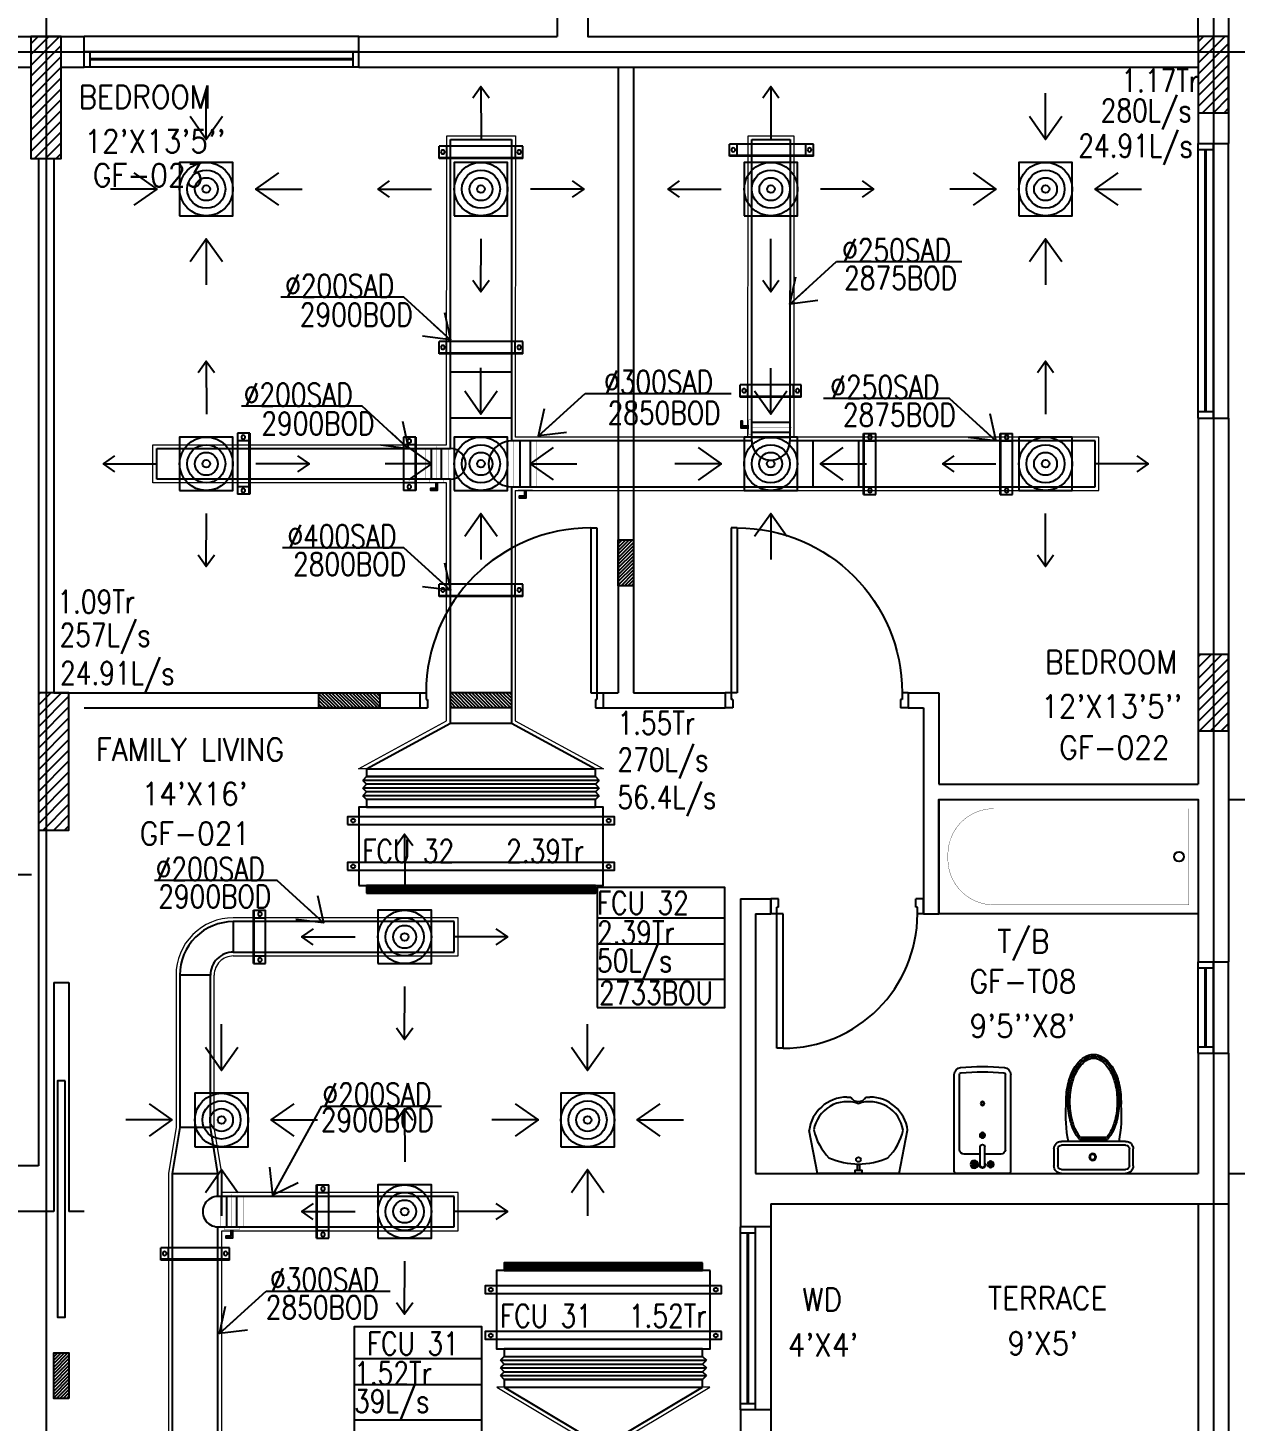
# Model space of a CAD drawing. Header units: millimetres. Extents: x 0 to 91840, y -5689 to 55688.
# Drawn here: x 43353 to 51264, y 36552 to 45682 of the extents above; entities that cross this region are included whole.
import ezdxf

# ---------------------------------------------------------------- set-up
doc = ezdxf.new("R2010")
doc.units = ezdxf.units.MM
doc.linetypes.add('CENTER', pattern=[50.8, 31.75, -6.35, 6.35, -6.35])
for name, color, linetype in [('A-ANNO-TEXT', 8, 'Continuous'), ('A-DOOR', 4, 'Continuous'), ('A-FLOR-PFIX', 8, 'Continuous'), ('A-FLOR-SPCL', 8, 'Continuous'), ('A-GLAZ', 5, 'Continuous'), ('A-GRID', 253, 'CENTER'), ('A-WALL-FULL', 8, 'Continuous'), ('AC- VD', 5, 'Continuous'), ('AC-FD', 1, 'Continuous'), ('AC-HLTEXT', 100, 'Continuous'), ('AC-SAD', 3, 'Continuous'), ('AC-SAD TEXT', 3, 'Continuous'), ('AC-WALL OPENING', 1, 'Continuous'), ('FCU-AC', 160, 'Continuous'), ('L1-E014-C22-VAC (08-08-2010)$0$ETA-AC-DAMPER', 4, 'Continuous'), ('M-HANGER', 30, 'Continuous'), ('RCD RIGHT', 1, 'Continuous'), ('S-COL- HACT.', 9, 'Continuous'), ('S-COL.', 8, 'Continuous'), ('SCD  RIGHT', 3, 'Continuous')]:
    doc.layers.add(name, color=color, linetype=linetype)
doc.layers.add('INSULATION', color=1, linetype='Continuous', lineweight=5)
doc.styles.add('ROMANS', font='romans.shx', dxfattribs={"width": 0.8})
doc.styles.add('SIMPLEX', font='simplex.shx', dxfattribs={"width": 0.8})
doc.dimstyles.new('100 of DIM2', dxfattribs={"dimscale": 0, "dimtxt": 200, "dimasz": 150, "dimexe": 75, "dimexo": 200, "dimgap": 75, "dimtad": 1, "dimdec": 0, "dimrnd": 5, "dimzin": 0, "dimdsep": 46, "dimtxsty": 'ROMANS', "dimblk": 'ARCHTICK', "dimcen": 100, "dimclrd": 94, "dimclre": 94, "dimclrt": 2, "dimadec": 0, "dimazin": 0, "dimtfac": 1, "dimtdec": 0, "dimtofl": 0, "dimtmove": 2, "dimatfit": 3, "dimldrblk": 'OPEN90', "dimfxl": 75, "dimtolj": 1, "dimtzin": 0, "dimarcsym": 0})
pattern_1 = [(45, (1147577.044, 409937.22), (-35.355339, 35.355339), [])]

# ---------------------------------------------------------------- blocks, each defined once
blk = doc.blocks.new('D-120-R1')
for p, q in [((-80, 1180), (-40, 1180)), ((-80, 1180), (-80, 100)), ((-40, 1180), (-40, 55)), ((-1200, 100), (-1160, 100)), ((-1200, 100), (-1200, 0)), ((-1160, 100), (-1160, 55)), ((-80, 100), (0, 100)), ((0, 100), (0, 0)), ((-1160, 55), (-1150, 55)), ((-1150, 55), (-1150, 0)), ((-50, 55), (-40, 55)), ((-50, 55), (-50, 0)), ((-50, 0), (0, 0)), ((-1200, 0), (-1150, 0))]:
    blk.add_line(p, q)
at = {"linetype": 'Continuous'}
blk.add_arc((-80, 100), 1080, 90, 180, dxfattribs=at)
blk = doc.blocks.new('W-180')
for p, q in [((1800, 100), (0, 100)), ((40, 0), (40, 100)), ((1760, 100), (1760, 0)), ((1800, 0), (0, 0))]:
    blk.add_line(p, q)
at = {"linetype": 'Continuous'}
for p, q in [((1760, 53), (40, 53)), ((1760, 47), (40, 47))]:
    blk.add_line(p, q, dxfattribs=at)
blk = doc.blocks.new('WC-1')
for p, q in [((-210, 0), (210, 0)), ((-260, -160), (-260, -50)), ((-235, -160), (-235, -50)), ((-210, -25), (210, -25)), ((235, -50), (235, -160)), ((260, -50), (260, -160)), ((210, -185), (-210, -185)), ((210, -210), (-210, -210)), ((91.5, -222.5), (-91.5, -222.5)), ((85.8, -235), (-85.8, -235))]:
    blk.add_line(p, q)
for radius in [22.1, 17.1]:
    blk.add_circle((-6.1, -107.5), radius)
for centre, radius, start, end in [((-210, -50), 50, 90, 180), ((-210, -50), 25, 90, 180), ((210, -50), 50, 360, 90), ((210, -50), 25, 360, 90), ((-210, -160), 50, 180, 270), ((-210, -160), 25, 180, 270), ((210, -160), 25, 270, 360), ((210, -160), 50, 270, 360), ((722.3, -383.2), 904.1, 168.95288, 184.06317), ((178.2, -428.2), 340.7, 149.85861, 166.47658), ((178.2, -428.2), 328.2, 149.85861, 166.47658), ((68.6, -364.5), 214, 138.41516, 149.85861), ((68.6, -364.5), 201.5, 139.99435, 149.85861), ((-68.6, -364.5), 201.5, 30.14139, 40.00565), ((-68.6, -364.5), 214, 30.14139, 41.58484), ((-178.2, -428.2), 328.2, 13.52342, 30.14139), ((-178.2, -428.2), 340.7, 13.52342, 30.14139), ((352.1, -470), 519.6, 166.47658, 180), ((352.1, -470), 507.1, 166.47658, 180), ((-352.1, -470), 507.1, 360, 13.52342), ((-352.1, -470), 519.6, 360, 13.52342), ((352.1, -470), 532.1, 177.55413, 180), ((-352.1, -470), 532.1, 360, 2.44587), ((352.1, -470), 532.1, 180, 193.52342), ((352.1, -470), 519.6, 180, 193.52342), ((352.1, -470), 507.1, 180, 193.52342), ((-352.1, -470), 507.1, 346.47658, 360), ((-352.1, -470), 519.6, 346.47658, 360), ((-352.1, -470), 532.1, 346.47658, 360), ((178.2, -511.8), 353.2, 193.52342, 210.14139), ((178.2, -511.8), 340.7, 193.52342, 210.14139), ((178.2, -511.8), 328.2, 193.52342, 210.14139), ((-178.2, -511.8), 328.2, 329.85861, 346.47658), ((-178.2, -511.8), 340.7, 329.85861, 346.47658), ((-178.2, -511.8), 353.2, 329.85861, 346.47658), ((68.6, -575.5), 226.5, 210.14139, 234.49716), ((68.6, -575.5), 214, 210.14139, 234.49716), ((68.6, -575.5), 201.5, 210.14139, 234.49716), ((-68.6, -575.5), 201.5, 305.50284, 329.85861), ((-68.6, -575.5), 214, 305.50284, 329.85861), ((-68.6, -575.5), 226.5, 305.50284, 329.85861), ((0, -671.6), 108.4, 234.49716, 270), ((0, -671.6), 95.9, 234.49716, 270), ((0, -671.6), 83.4, 234.49716, 270), ((0, -671.6), 83.4, 270, 305.50284), ((0, -671.6), 95.9, 270, 305.50284), ((0, -671.6), 108.4, 270, 305.50284)]:
    blk.add_arc(centre, radius, start, end)
at = {"linetype": 'Continuous', "ltscale": 50}
blk.add_arc((-722.3, -383.2), 904.1, 355.93683, 11.04712, dxfattribs=at)
blk = doc.blocks.new('W-120')
for p, q in [((1200, 100), (0, 100)), ((40, 0), (40, 100)), ((1160, 100), (1160, 0)), ((1200, 0), (0, 0))]:
    blk.add_line(p, q)
at = {"linetype": 'Continuous'}
for p, q in [((1160, 53), (40, 53)), ((1160, 47), (40, 47))]:
    blk.add_line(p, q, dxfattribs=at)
blk = doc.blocks.new('BIDET-1')
for p, q in [((175, 0), (-175, 0)), ((-185, -10), (-185, -649.1)), ((-38.7, -59.3), (-69, -59.3)), ((-53.8, -44.1), (-53.8, -74.4)), ((-15, -54.3), (-15, -174.3)), ((15, -54.3), (15, -174.3)), ((38.7, -59.3), (69, -59.3)), ((53.8, -44.1), (53.8, -74.4)), ((185, -10), (185, -649.1)), ((-150, -155), (-150, -649.1)), ((-15, -125), (-120, -125)), ((120, -125), (15, -125)), ((150, -155), (150, -649.1)), ((12.5, -250), (-12.5, -250)), ((-8.8, -258.8), (8.8, -241.2)), ((-8.8, -241.2), (8.8, -258.8)), ((0, -237.5), (0, -262.5))]:
    blk.add_line(p, q)
for centre, radius in [((-53.8, -59.3), 25), ((-53.8, -59.3), 20), ((-53.8, -59.3), 15.2), ((-53.8, -59.3), 10.2), ((53.8, -59.3), 20), ((53.8, -59.3), 15.2), ((53.8, -59.3), 10.2), ((0, -250), 17.5), ((0, -250), 12.5), ((0, -457.5), 12.5), ((0, -457.5), 10)]:
    blk.add_circle(centre, radius)
for centre, radius, start, end in [((-175, -10), 10, 90, 180), ((175, -10), 10, 0, 90), ((0, -54.3), 20, 318.59038, 221.40962), ((0, -54.3), 15, 0, 180), ((-120, -155), 30, 90, 180), ((0, -174.3), 15, 180, 0), ((120, -155), 30, 0, 90), ((-140, -649.1), 45, 180, 265.20622), ((-140, -649.1), 10, 180, 265.20622), ((0, 1020.3), 1720.2, 265.20622, 274.79378), ((0, 1020.3), 1685.2, 265.20622, 274.79378), ((140, -649.1), 10, 274.79378, 0), ((140, -649.1), 45, 274.79378, 0)]:
    blk.add_arc(centre, radius, start, end)
blk = doc.blocks.new('W-60')
for p, q in [((600, 100), (0, 100)), ((40, 0), (40, 100)), ((560, 100), (560, 0)), ((600, 0), (0, 0))]:
    blk.add_line(p, q)
at = {"linetype": 'Continuous'}
for p, q in [((560, 53), (40, 53)), ((560, 47), (40, 47))]:
    blk.add_line(p, q, dxfattribs=at)
blk = doc.blocks.new('LAV-4')
for p, q in [((-266.3, 0), (-322.3, -283.1)), ((-266.3, 0), (268.1, 0)), ((268.1, 0), (323.6, -280.1)), ((-48.1, -499.7), (-74.6, -499.7)), ((75.4, -499.7), (49.9, -499.7))]:
    blk.add_line(p, q)
for points in [[(-24.6, 0), (-24.6, -18.5), (24.6, -18.5), (24.6, 0)], [(-9.2, -20), (-9.2, -56.9), (7.7, -56.9), (7.7, -20)]]:
    blk.add_lwpolyline(points, close=True)
blk.add_circle((0, -90.7), 15.4)
for centre, radius, start, end in [((0, -538.9), 477.4, 66.12608, 113.87396), ((73.5, -366), 375, 135.33332, 167.14321), ((-73.5, -366), 375, 12.51988, 44.66672), ((-74.6, -249.7), 250, 187.67842, 270), ((-74.6, -249.7), 220, 188.58141, 289.95234), ((75.4, -249.7), 220, 250.0878, 350.85148), ((75.4, -249.7), 250, 270, 353.01209), ((0.9, -526.6), 55.9, 28.78265, 151.21735), ((49.7, -499.5), 0, 238.18833, 0)]:
    blk.add_arc(centre, radius, start, end)
blk = doc.blocks.new('D-100-R1')
for p, q in [((-80, 980), (-80, 100)), ((-80, 980), (-40, 980)), ((-40, 980), (-40, 55)), ((-1000, 100), (-1000, 0)), ((-1000, 100), (-960, 100)), ((-960, 100), (-960, 55)), ((-80, 100), (0, 100)), ((0, 100), (0, 0)), ((-960, 55), (-950, 55)), ((-950, 55), (-950, 0)), ((-50, 55), (-50, 0)), ((-50, 55), (-40, 55)), ((-50, 0), (0, 0)), ((-1000, 0), (-950, 0))]:
    blk.add_line(p, q)
at = {"linetype": 'Continuous'}
blk.add_arc((-80, 100), 880, 90, 180, dxfattribs=at)
blk = doc.blocks.new('BT-2')
blk.add_lwpolyline([(0, 750), (1700, 750), (1700, 0), (0, 0)], close=True)
at = {"const_width": 2}
blk.add_lwpolyline([(60, 690), (1340, 690, -0.414214), (1640, 390), (1640, 360, -0.414214), (1340, 60), (60, 60)], format="xyb", close=True, dxfattribs=at)
blk.add_circle((125, 374.5), 31.9)
blk = doc.blocks.new('_ArchTick')
at = {"color": 0, "linetype": 'ByBlock', "const_width": 0.15}
blk.add_lwpolyline([(-0.5, -0.5), (0.5, 0.5)], dxfattribs=at)
blk = doc.blocks.new('*D190')
at = {"layer": 'AC-HLTEXT', "color": 94, "lineweight": -2, "transparency": 16777216}
for p, q in [((51221.9, 40625.2), (52243.6, 40625.2)), ((52168.6, 40625.2), (52168.6, 38175.2)), ((51221.9, 38175.2), (52243.6, 38175.2))]:
    blk.add_line(p, q, dxfattribs=at)
at = {"layer": 'Defpoints', "color": 0, "transparency": 16777216}
for p in [(51021.9, 40625.2), (51021.9, 38175.2), (52168.6, 38175.2)]:
    blk.add_point(p, dxfattribs=at)
at = {"layer": 'AC-HLTEXT', "color": 94, "lineweight": -2, "transparency": 16777216, "xscale": 150, "yscale": 150, "zscale": 150}
for p, rotation in [((52168.6, 40625.2), 90), ((52168.6, 38175.2), 270)]:
    blk.add_blockref('_ArchTick', p, dxfattribs=dict(at, rotation=rotation))
at = {"layer": 'AC-HLTEXT', "color": 2, "transparency": 16777216, "insert": (51993.6, 39400.2), "char_height": 200, "attachment_point": 5, "rotation": 90, "style": 'ROMANS'}
blk.add_mtext('\\A1;2450', dxfattribs=at)
blk = doc.blocks.new('fcu 2.5 tr')
h = blk.add_hatch()
h.set_pattern_fill('NET', color=3)
h.paths.add_polyline_path([(83171.5, -1587743.1), (81671.5, -1587743.1), (81671.5, -1587793.1), (83171.5, -1587793.1)])
at = {"layer": 'FCU-AC', "color": 1}
for p, q in [((83171.5, -1586980.1), (81671.5, -1586980.1)), ((81671.5, -1586980.1), (81671.5, -1587030.1)), ((83171.5, -1587030.1), (83171.5, -1586980.1)), ((81671.5, -1587030.1), (83171.5, -1587030.1)), ((83171.5, -1587180.1), (81671.5, -1587180.1)), ((81671.5, -1587180.1), (81671.5, -1587230.1)), ((83171.5, -1587230.1), (83171.5, -1587180.1)), ((81671.5, -1587230.1), (83171.5, -1587230.1))]:
    blk.add_line(p, q, dxfattribs=at)
at = {"layer": 'FCU-AC'}
for p, q in [((81671.5, -1587030.1), (81646.5, -1587055.1)), ((83196.5, -1587055.1), (81646.5, -1587055.1)), ((81671.5, -1587080.1), (81646.5, -1587055.1)), ((81671.5, -1587080.1), (81646.5, -1587105.1)), ((83196.5, -1587105.1), (81646.5, -1587105.1)), ((81671.5, -1587130.1), (81646.5, -1587105.1)), ((83171.5, -1587030.1), (81671.5, -1587030.1)), ((83171.5, -1587080.1), (81671.5, -1587080.1)), ((83171.5, -1587080.1), (81671.5, -1587080.1)), ((83196.5, -1587055.1), (83171.5, -1587030.1)), ((83196.5, -1587055.1), (83171.5, -1587080.1)), ((83196.5, -1587105.1), (83171.5, -1587080.1)), ((83196.5, -1587105.1), (83171.5, -1587130.1)), ((81671.5, -1587130.1), (81646.5, -1587155.1)), ((83196.5, -1587155.1), (81646.5, -1587155.1)), ((81671.5, -1587180.1), (81646.5, -1587155.1)), ((83171.5, -1587130.1), (81671.5, -1587130.1)), ((83171.5, -1587130.1), (81671.5, -1587130.1)), ((83196.5, -1587155.1), (83171.5, -1587130.1)), ((83196.5, -1587155.1), (83171.5, -1587180.1))]:
    blk.add_line(p, q, dxfattribs=at)
at = {"layer": 'FCU-AC', "color": 6}
for points in [[(81546.5, -1587343.1), (83296.5, -1587343.1), (83296.5, -1587293.1), (81546.5, -1587293.1)], [(81546.5, -1587643.1), (83296.5, -1587643.1), (83296.5, -1587593.1), (81546.5, -1587593.1)]]:
    blk.add_lwpolyline(points, close=True, dxfattribs=at)
at = {"layer": 'FCU-AC'}
blk.add_lwpolyline([(81621.5, -1587743.1), (83221.5, -1587743.1), (83221.5, -1587230.1), (81621.5, -1587230.1)], close=True, dxfattribs=at)
at = {"layer": 'FCU-AC', "color": 3}
blk.add_lwpolyline([(81671.5, -1587793.1), (83171.5, -1587793.1), (83171.5, -1587743.1), (81671.5, -1587743.1)], close=True, dxfattribs=at)
at = {"layer": 'FCU-AC', "color": 6}
for centre in [(81584, -1587318.1), (83259, -1587318.1), (81584, -1587618.1), (83259, -1587618.1)]:
    blk.add_circle(centre, 12.5, dxfattribs=at)
blk = doc.blocks.new('fcu 2 tr')
h = blk.add_hatch()
h.set_pattern_fill('NET', color=3)
h.paths.add_polyline_path([(80953.5, -1588493), (79653.5, -1588493), (79653.5, -1588543), (80953.5, -1588543)])
at = {"layer": 'FCU-AC', "color": 1}
for p, q in [((80953.5, -1587730), (79653.5, -1587730)), ((79653.5, -1587730), (79653.5, -1587780)), ((80953.5, -1587780), (80953.5, -1587730)), ((79653.5, -1587780), (80953.5, -1587780)), ((80953.5, -1587930), (79653.5, -1587930)), ((79653.5, -1587930), (79653.5, -1587980)), ((80953.5, -1587980), (80953.5, -1587930)), ((79653.5, -1587980), (80953.5, -1587980))]:
    blk.add_line(p, q, dxfattribs=at)
at = {"layer": 'FCU-AC'}
for p, q in [((79653.5, -1587780), (79628.5, -1587805)), ((80978.5, -1587805), (79628.5, -1587805)), ((79653.5, -1587830), (79628.5, -1587805)), ((79653.5, -1587830), (79628.5, -1587855)), ((80953.5, -1587780), (79653.5, -1587780)), ((80953.5, -1587830), (79653.5, -1587830)), ((80953.5, -1587830), (79653.5, -1587830)), ((80953.5, -1587780), (80978.5, -1587805)), ((80953.5, -1587830), (80978.5, -1587805)), ((80953.5, -1587830), (80978.5, -1587855)), ((80978.5, -1587855), (79628.5, -1587855)), ((79653.5, -1587880), (79628.5, -1587855)), ((79653.5, -1587880), (79628.5, -1587905)), ((80978.5, -1587905), (79628.5, -1587905)), ((79653.5, -1587930), (79628.5, -1587905)), ((80953.5, -1587880), (79653.5, -1587880)), ((80953.5, -1587880), (79653.5, -1587880)), ((80953.5, -1587880), (80978.5, -1587855)), ((80953.5, -1587880), (80978.5, -1587905)), ((80953.5, -1587930), (80978.5, -1587905))]:
    blk.add_line(p, q, dxfattribs=at)
blk.add_lwpolyline([(79603.5, -1588493), (81003.5, -1588493), (81003.5, -1587980), (79603.5, -1587980)], close=True, dxfattribs=at)
at = {"layer": 'FCU-AC', "color": 6}
for points in [[(79528.5, -1588093), (81078.5, -1588093), (81078.5, -1588043), (79528.5, -1588043)], [(79528.5, -1588393), (81078.5, -1588393), (81078.5, -1588343), (79528.5, -1588343)]]:
    blk.add_lwpolyline(points, close=True, dxfattribs=at)
at = {"layer": 'FCU-AC', "color": 3}
blk.add_lwpolyline([(79653.5, -1588543), (80953.5, -1588543), (80953.5, -1588493), (79653.5, -1588493)], close=True, dxfattribs=at)
at = {"layer": 'FCU-AC', "color": 6}
for centre in [(79566, -1588068), (81041, -1588068), (79566, -1588368), (81041, -1588368)]:
    blk.add_circle(centre, 12.5, dxfattribs=at)
blk = doc.blocks.new('*U41')
at = {"layer": 'L1-E014-C22-VAC (08-08-2010)$0$ETA-AC-DAMPER', "color": 5}
for p, q in [((-33, 0), (-33, 200)), ((33, 0), (33, 200))]:
    blk.add_line(p, q, dxfattribs=at)
for points, const_width in [([(-90.8, 200), (90.8, 200)], 1.82), ([(0, 0), (0, 214)], 1.5), ([(-90.8, 0), (90.8, 0)], 1.82), ([(-47.8, 0), (-47.8, -20.2), (48.2, -20.2), (48.2, 0)], 1.5)]:
    blk.add_lwpolyline(points, dxfattribs=dict(at, const_width=const_width))
at = {"layer": 'L1-E014-C22-VAC (08-08-2010)$0$ETA-AC-DAMPER', "color": 5, "const_width": 1.82}
blk.add_lwpolyline([(75, 200), (75, 0), (-75, 0), (-75, 200)], close=True, dxfattribs=at)
at = {"layer": 'L1-E014-C22-VAC (08-08-2010)$0$ETA-AC-DAMPER', "color": 5}
blk.add_lwpolyline([(5.7, -20.2), (5.7, -61.7), (40.1, -61.7), (40.1, -71.6), (-5.7, -71.6), (-5.7, -20.2)], dxfattribs=at)
blk = doc.blocks.new('*U40')
at = {"layer": 'L1-E014-C22-VAC (08-08-2010)$0$ETA-AC-DAMPER', "color": 5}
for p, q in [((-33, 0), (-33, 200)), ((33, 0), (33, 200))]:
    blk.add_line(p, q, dxfattribs=at)
for points, const_width in [([(-90.8, 200), (90.8, 200)], 1.82), ([(0, 0), (0, 214)], 1.5), ([(-90.8, 0), (90.8, 0)], 1.82), ([(-47.8, 0), (-47.8, -20.2), (48.2, -20.2), (48.2, 0)], 1.5)]:
    blk.add_lwpolyline(points, dxfattribs=dict(at, const_width=const_width))
at = {"layer": 'L1-E014-C22-VAC (08-08-2010)$0$ETA-AC-DAMPER', "color": 5, "const_width": 1.82}
blk.add_lwpolyline([(75, 200), (75, 0), (-75, 0), (-75, 200)], close=True, dxfattribs=at)
at = {"layer": 'L1-E014-C22-VAC (08-08-2010)$0$ETA-AC-DAMPER', "color": 5}
blk.add_lwpolyline([(5.7, -20.2), (5.7, -61.7), (40.1, -61.7), (40.1, -71.6), (-5.7, -71.6), (-5.7, -20.2)], dxfattribs=at)
blk = doc.blocks.new('*U37')
at = {"layer": 'L1-E014-C22-VAC (08-08-2010)$0$ETA-AC-DAMPER', "color": 5}
for p, q in [((-33, 0), (-33, 300)), ((33, 0), (33, 300))]:
    blk.add_line(p, q, dxfattribs=at)
for points, const_width in [([(-90.8, 300), (90.8, 300)], 1.82), ([(0, 0), (0, 314)], 1.5), ([(-90.8, 0), (90.8, 0)], 1.82), ([(-47.8, 0), (-47.8, -20.2), (48.2, -20.2), (48.2, 0)], 1.5)]:
    blk.add_lwpolyline(points, dxfattribs=dict(at, const_width=const_width))
at = {"layer": 'L1-E014-C22-VAC (08-08-2010)$0$ETA-AC-DAMPER', "color": 5, "const_width": 1.82}
blk.add_lwpolyline([(75, 300), (75, 0), (-75, 0), (-75, 300)], close=True, dxfattribs=at)
at = {"layer": 'L1-E014-C22-VAC (08-08-2010)$0$ETA-AC-DAMPER', "color": 5}
blk.add_lwpolyline([(5.7, -20.2), (5.7, -61.7), (40.1, -61.7), (40.1, -71.6), (-5.7, -71.6), (-5.7, -20.2)], dxfattribs=at)
blk = doc.blocks.new('*U44')
at = {"layer": 'L1-E014-C22-VAC (08-08-2010)$0$ETA-AC-DAMPER', "color": 5}
for p, q in [((-33, 0), (-33, 250)), ((33, 0), (33, 250))]:
    blk.add_line(p, q, dxfattribs=at)
for points, const_width in [([(-90.8, 250), (90.8, 250)], 1.82), ([(0, 0), (0, 264)], 1.5), ([(-90.8, 0), (90.8, 0)], 1.82), ([(-47.8, 0), (-47.8, -20.2), (48.2, -20.2), (48.2, 0)], 1.5)]:
    blk.add_lwpolyline(points, dxfattribs=dict(at, const_width=const_width))
at = {"layer": 'L1-E014-C22-VAC (08-08-2010)$0$ETA-AC-DAMPER', "color": 5, "const_width": 1.82}
blk.add_lwpolyline([(75, 250), (75, 0), (-75, 0), (-75, 250)], close=True, dxfattribs=at)
at = {"layer": 'L1-E014-C22-VAC (08-08-2010)$0$ETA-AC-DAMPER', "color": 5}
blk.add_lwpolyline([(5.7, -20.2), (5.7, -61.7), (40.1, -61.7), (40.1, -71.6), (-5.7, -71.6), (-5.7, -20.2)], dxfattribs=at)
blk = doc.blocks.new('*U62')
at = {"linetype": 'Continuous'}
for p, q in [((-37.5, -209.5), (-37.5, 240.5)), ((42.5, 240.5), (-37.5, 240.5)), ((42.5, 190.5), (-37.5, 190.5)), ((37.5, -209.5), (37.5, 240.5)), ((42.5, -209.5), (42.5, 240.5)), ((42.5, -159.5), (-37.5, -159.5)), ((42.5, -209.5), (-37.5, -209.5))]:
    blk.add_line(p, q, dxfattribs=at)
for centre in [(0, 215.5), (0, -184.5)]:
    blk.add_circle(centre, 12.5, dxfattribs=at)
blk = doc.blocks.new('*U63')
at = {"linetype": 'Continuous'}
for p, q in [((-37.5, -133.1), (-37.5, 216.9)), ((42.5, 216.9), (-37.5, 216.9)), ((37.5, -133.1), (37.5, 216.9)), ((42.5, -133.1), (42.5, 216.9)), ((42.5, 166.9), (-37.5, 166.9)), ((42.5, -83.1), (-37.5, -83.1)), ((42.5, -133.1), (-37.5, -133.1))]:
    blk.add_line(p, q, dxfattribs=at)
for centre in [(0, 191.9), (0, -108.1)]:
    blk.add_circle(centre, 12.5, dxfattribs=at)
blk = doc.blocks.new('*U64')
at = {"linetype": 'Continuous'}
for p, q in [((-37.5, -132), (-37.5, 218)), ((42.5, 218), (-37.5, 218)), ((37.5, -132), (37.5, 218)), ((42.5, -132), (42.5, 218)), ((42.5, 168), (-37.5, 168)), ((42.5, -82), (-37.5, -82)), ((42.5, -132), (-37.5, -132))]:
    blk.add_line(p, q, dxfattribs=at)
for centre in [(0, 193), (0, -107)]:
    blk.add_circle(centre, 12.5, dxfattribs=at)
blk = doc.blocks.new('*U49')
at = {"linetype": 'Continuous'}
for p, q in [((-37.5, -246.7), (-37.5, 303.3)), ((42.5, 303.3), (-37.5, 303.3)), ((37.5, -246.7), (37.5, 303.3)), ((42.5, -246.7), (42.5, 303.3)), ((42.5, 253.3), (-37.5, 253.3)), ((42.5, -196.7), (-37.5, -196.7)), ((42.5, -246.7), (-37.5, -246.7))]:
    blk.add_line(p, q, dxfattribs=at)
for centre in [(0, 278.3), (0, -221.7)]:
    blk.add_circle(centre, 12.5, dxfattribs=at)
blk = doc.blocks.new('*U65')
at = {"linetype": 'Continuous'}
for p, q in [((-37.5, -249.4), (-37.5, 300.6)), ((42.5, 300.6), (-37.5, 300.6)), ((37.5, -249.4), (37.5, 300.6)), ((42.5, -249.4), (42.5, 300.6)), ((42.5, 250.6), (-37.5, 250.6)), ((42.5, -199.4), (-37.5, -199.4)), ((42.5, -249.4), (-37.5, -249.4))]:
    blk.add_line(p, q, dxfattribs=at)
for centre in [(0, 275.6), (0, -224.4)]:
    blk.add_circle(centre, 12.5, dxfattribs=at)
blk = doc.blocks.new('*U66')
at = {"linetype": 'Continuous'}
for p, q in [((-37.5, -247.8), (-37.5, 302.2)), ((42.5, 302.2), (-37.5, 302.2)), ((37.5, -247.8), (37.5, 302.2)), ((42.5, -247.8), (42.5, 302.2)), ((42.5, 252.2), (-37.5, 252.2)), ((42.5, -197.8), (-37.5, -197.8)), ((42.5, -247.8), (-37.5, -247.8))]:
    blk.add_line(p, q, dxfattribs=at)
for centre in [(0, 277.2), (0, -222.8)]:
    blk.add_circle(centre, 12.5, dxfattribs=at)
blk = doc.blocks.new('*U68')
at = {"linetype": 'Continuous'}
for p, q in [((-37.5, -171.9), (-37.5, 228.1)), ((42.5, 228.1), (-37.5, 228.1)), ((37.5, -171.9), (37.5, 228.1)), ((42.5, -171.9), (42.5, 228.1)), ((42.5, 178.1), (-37.5, 178.1)), ((42.5, -121.9), (-37.5, -121.9)), ((42.5, -171.9), (-37.5, -171.9))]:
    blk.add_line(p, q, dxfattribs=at)
for centre in [(0, 203.1), (0, -146.9)]:
    blk.add_circle(centre, 12.5, dxfattribs=at)
blk = doc.blocks.new('*U58')
at = {"linetype": 'Continuous'}
for p, q in [((-37.5, -154), (-37.5, 246)), ((42.5, 246), (-37.5, 246)), ((42.5, 196), (-37.5, 196)), ((37.5, -154), (37.5, 246)), ((42.5, -154), (42.5, 246)), ((42.5, -104), (-37.5, -104)), ((42.5, -154), (-37.5, -154))]:
    blk.add_line(p, q, dxfattribs=at)
for centre in [(0, 221), (0, -129)]:
    blk.add_circle(centre, 12.5, dxfattribs=at)
blk = doc.blocks.new('*U67')
at = {"linetype": 'Continuous'}
for p, q in [((-37.5, -128.6), (-37.5, 221.4)), ((42.5, 221.4), (-37.5, 221.4)), ((37.5, -128.6), (37.5, 221.4)), ((42.5, -128.6), (42.5, 221.4)), ((42.5, 171.4), (-37.5, 171.4)), ((42.5, -78.6), (-37.5, -78.6)), ((42.5, -128.6), (-37.5, -128.6))]:
    blk.add_line(p, q, dxfattribs=at)
for centre in [(0, 196.4), (0, -103.6)]:
    blk.add_circle(centre, 12.5, dxfattribs=at)
blk = doc.blocks.new('*U69')
at = {"linetype": 'Continuous'}
for p, q in [((-37.5, -156.8), (-37.5, 243.2)), ((42.5, 243.2), (-37.5, 243.2)), ((42.5, 193.2), (-37.5, 193.2)), ((37.5, -156.8), (37.5, 243.2)), ((42.5, -156.8), (42.5, 243.2)), ((42.5, -106.8), (-37.5, -106.8)), ((42.5, -156.8), (-37.5, -156.8))]:
    blk.add_line(p, q, dxfattribs=at)
for centre in [(0, 218.2), (0, -131.8)]:
    blk.add_circle(centre, 12.5, dxfattribs=at)
blk = doc.blocks.new('*U70')
at = {"linetype": 'Continuous'}
for p, q in [((-37.5, -162), (-37.5, 238)), ((42.5, 238), (-37.5, 238)), ((42.5, 188), (-37.5, 188)), ((37.5, -162), (37.5, 238)), ((42.5, -162), (42.5, 238)), ((42.5, -112), (-37.5, -112)), ((42.5, -162), (-37.5, -162))]:
    blk.add_line(p, q, dxfattribs=at)
for centre in [(0, 213), (0, -137)]:
    blk.add_circle(centre, 12.5, dxfattribs=at)
blk = doc.blocks.new('abcd')
at = {"layer": 'SCD  RIGHT'}
blk.add_lwpolyline([(558555, -1481705), (558905, -1481705), (558905, -1481355), (558555, -1481355)], close=True, dxfattribs=at)
for radius in [175, 125, 75, 25]:
    blk.add_circle((558730, -1481530), radius, dxfattribs=at)
for points in [[(558729.6, -1480856.5), (558730.4, -1481205)], [(558056.5, -1481529.6), (558405, -1481530.4)], [(559403.5, -1481529.6), (559055, -1481530.4)], [(558729.6, -1482203.5), (558730.4, -1481855)]]:
    blk.add_leader(points, dimstyle='100 of DIM2', override={"dimscale": 1, "dimasz": 75, "dimtad": 0, "dimclrd": 3, "dimfxl": 0.2}, dxfattribs=at)
blk = doc.blocks.new('cdcdcd')
at = {"layer": 'RCD RIGHT'}
blk.add_lwpolyline([(-175, -175), (175, -175), (175, 175), (-175, 175)], close=True, dxfattribs=at)
for radius in [175, 125, 75, 25]:
    blk.add_circle((0, 0), radius, dxfattribs=at)
for points in [[(0, 325), (0, 627.9)], [(-325, 0), (-627.9, 0)], [(325, 0), (627.9, 0)], [(0, -325), (0, -627.9)]]:
    blk.add_leader(points, dimstyle='100 of DIM2', override={"dimscale": 1, "dimtad": 0, "dimcen": 150, "dimclrd": 256, "dimclre": 256, "dimfxl": 0.2}, dxfattribs=at)

msp = doc.modelspace()

# ---------------------------------------------------------------- hatches: boundary and pattern name
at = {"layer": 'AC-FD', "linetype": 'ByBlock'}
h = msp.add_hatch(dxfattribs=at)
h.set_pattern_fill('ANSI31', color=256, scale=5, angle=90, style=0)
h.set_pattern_definition([(135, (-1545302.078, -20713.046), (-11.22532015, -11.22532015), [])])
h.paths.add_polyline_path([(46521.92, 41226.95), (46521.92, 41326.95), (46121.92, 41326.95), (46121.92, 41226.95)])
at = {"layer": 'AC-WALL OPENING', "linetype": 'ByBlock'}
h = msp.add_hatch(dxfattribs=at)
h.set_pattern_fill('ANSI31', color=256, scale=5, angle=-180, style=0)
h.set_pattern_definition([(225, (109261.861, -1549643.726), (11.22532015, -11.22532015), [])])
h.paths.add_polyline_path([(47321.86, 42326.27), (47221.86, 42326.27), (47221.86, 42026.27), (47321.86, 42026.27)])
h = msp.add_hatch(dxfattribs=at)
h.set_pattern_fill('ANSI31', color=256, scale=5, angle=-90, style=0)
h.set_pattern_definition([(315, (1636959.999, 103265.234), (11.22532015, 11.22532015), [])])
h.paths.add_polyline_path([(45260, 41325.23), (45260, 41225.23), (45660, 41225.23), (45660, 41325.23)])
h = msp.add_hatch(dxfattribs=at)
h.set_pattern_fill('ANSI31', color=256, scale=5, angle=-180, style=0)
h.set_pattern_definition([(225, (105561.861, -1554970.098), (11.22532015, -11.22532015), [])])
h.paths.add_polyline_path([(43621.86, 36999.9), (43521.86, 36999.9), (43521.86, 36699.9), (43621.86, 36699.9)])
at = {"layer": 'S-COL- HACT.', "linetype": 'Continuous', "ltscale": 3}
h = msp.add_hatch(dxfattribs=at)
h.set_pattern_fill('ANSI31', color=256, scale=400, style=0)
h.set_pattern_definition(pattern_1)
h.paths.add_polyline_path([(43371.86, 45625.23), (43371.86, 44825.23), (43571.86, 44825.23), (43571.86, 45625.23)])
h = msp.add_hatch(dxfattribs=at)
h.set_pattern_fill('ANSI31', color=256, scale=400, style=0)
h.set_pattern_definition(pattern_1)
h.paths.add_polyline_path([(51221.86, 45125.23), (51221.86, 45625.23), (51021.86, 45625.23), (51021.86, 45125.23)])
h = msp.add_hatch(dxfattribs=at)
h.set_pattern_fill('ANSI31', color=256, scale=400, style=0)
h.set_pattern_definition(pattern_1)
h.paths.add_polyline_path([(51021.86, 41575.23), (51021.86, 41075.23), (51221.86, 41075.23), (51221.86, 41575.23)])
h = msp.add_hatch(dxfattribs=at)
h.set_pattern_fill('ANSI31', color=256, scale=400, style=0)
h.set_pattern_definition(pattern_1)
h.paths.add_polyline_path([(43421.86, 41325.23), (43421.86, 40425.23), (43621.86, 40425.23), (43621.86, 41325.23)])

# ---------------------------------------------------------------- linework, layer by layer
at = {"layer": 'A-DOOR', "ltscale": 3}
msp.add_lwpolyline([(43596.86, 38782.76), (43546.86, 38782.76), (43546.86, 37232.76), (43596.86, 37232.76), (43596.86, 38782.76)], dxfattribs=at)
at = {"layer": 'A-FLOR-SPCL', "ltscale": 3}
for p, q in [((51021.86, 37975.23), (51021.86, 36475.23)), ((51221.86, 37975.23), (51221.86, 36475.23))]:
    msp.add_line(p, q, dxfattribs=at)
at = {"layer": 'A-GLAZ', "ltscale": 3}
for p, q in [((45521.86, 45625.23), (43721.86, 45625.23)), ((51221.86, 43125.23), (51221.86, 44925.23)), ((51221.86, 38962.56), (51221.86, 39562.56)), ((48221.86, 37825.23), (48221.86, 36625.23))]:
    msp.add_line(p, q, dxfattribs=at)
at = {"layer": 'A-GRID', "ltscale": 0.1}
for p, q in [((43471.86, 53051.25), (43471.86, 4916.89)), ((51121.86, 53051.25), (51121.86, 4916.89)), ((13764.65, 45525.23), (57304.24, 45525.23))]:
    msp.add_line(p, q, dxfattribs=at)
at = {"layer": 'A-WALL-FULL', "ltscale": 3}
for p, q in [((46821.86, 48325.23), (46821.86, 45625.23)), ((51221.86, 48325.23), (51221.86, 45425.23)), ((43021.86, 45625.23), (43721.86, 45625.23)), ((43721.86, 45425.23), (43721.86, 45625.23)), ((45521.86, 45625.23), (46821.86, 45625.23)), ((45521.86, 45425.23), (45521.86, 45625.23)), ((49871.86, 45625.23), (51021.86, 45625.23)), ((51221.86, 45625.23), (51221.86, 44925.23)), ((51221.86, 45625.23), (51221.86, 44925.23)), ((43021.86, 45425.23), (43371.86, 45425.23)), ((43571.86, 45425.23), (43721.86, 45425.23)), ((45521.86, 45425.23), (47221.86, 45425.23)), ((45821.86, 45425.23), (47221.86, 45425.23)), ((46821.86, 45425.23), (51021.86, 45425.23)), ((47121.86, 45425.23), (48071.86, 45425.23)), ((47121.86, 45425.23), (50821.86, 45425.23)), ((47121.86, 45425.23), (50821.86, 45425.23)), ((47221.86, 45425.23), (47221.86, 41325.23)), ((47321.86, 45425.23), (47321.86, 41325.23)), ((49871.86, 45425.23), (50821.86, 45425.23)), ((51021.86, 45425.23), (51021.86, 44925.23)), ((51021.86, 45425.23), (51021.86, 44925.23)), ((51021.86, 44925.23), (51221.86, 44925.23)), ((51021.86, 44925.23), (51221.86, 44925.23)), ((43421.86, 44825.23), (43421.86, 38225.23)), ((43521.86, 44825.23), (43521.86, 41325.23)), ((51021.86, 43125.23), (51021.86, 40725.23)), ((51021.86, 43125.23), (51221.86, 43125.23)), ((51221.86, 43125.23), (51221.86, 39562.56)), ((43521.86, 41325.23), (45921.86, 41325.23)), ((45921.86, 41325.23), (45921.86, 41225.23)), ((47121.86, 41325.23), (47221.86, 41325.23)), ((47121.86, 41325.23), (47121.86, 41225.23)), ((47321.86, 41325.23), (47921.86, 41325.23)), ((47921.86, 41325.23), (47921.86, 41225.23)), ((49121.86, 41325.23), (49321.86, 41325.23)), ((49121.86, 41325.23), (49121.86, 41225.23)), ((49321.86, 41325.23), (49321.86, 40725.23)), ((43721.86, 41225.23), (45921.86, 41225.23)), ((47121.86, 41225.23), (47921.86, 41225.23)), ((49121.86, 41225.23), (49221.86, 41225.23)), ((49221.86, 41225.23), (49221.86, 39875.23)), ((49321.86, 40725.23), (51021.86, 40725.23)), ((49321.86, 40625.23), (51021.86, 40625.23)), ((49321.86, 40625.23), (49321.86, 39875.23)), ((51021.86, 40625.23), (51021.86, 39562.56)), ((48021.86, 39975.23), (48221.86, 39975.23)), ((48021.86, 39975.23), (48021.86, 37825.23)), ((48221.86, 39975.23), (48221.86, 39875.23)), ((48121.86, 39875.23), (48221.86, 39875.23)), ((48121.86, 39875.23), (48121.86, 38175.23)), ((49221.86, 39875.23), (49321.86, 39875.23)), ((51021.86, 39562.56), (51221.86, 39562.56)), ((43521.86, 39425.23), (43521.86, 37925.23)), ((43521.86, 39425.23), (43621.86, 39425.23)), ((43621.86, 39425.23), (43621.86, 37925.23)), ((51021.86, 38962.56), (51021.86, 38175.23)), ((51021.86, 38962.56), (51221.86, 38962.56)), ((51221.86, 38962.56), (51221.86, 37975.23)), ((43421.86, 38225.23), (42121.86, 38225.23)), ((48121.86, 38175.23), (51021.86, 38175.23)), ((43421.86, 37925.23), (42121.86, 37925.23)), ((43521.86, 37925.23), (43421.86, 37925.23)), ((43721.86, 37925.23), (43621.86, 37925.23)), ((48221.86, 37975.23), (51221.86, 37975.23)), ((48221.86, 37975.23), (48221.86, 37825.23)), ((48221.86, 37825.23), (48021.86, 37825.23)), ((48021.86, 36625.23), (48021.86, 36275.23)), ((48221.86, 36625.23), (48021.86, 36625.23)), ((48221.86, 36625.23), (48221.86, 36475.23))]:
    msp.add_line(p, q, dxfattribs=at)
at = {"layer": 'A-WALL-FULL', "linetype": 'Continuous', "ltscale": 3}
for p, q in [((43371.86, 45425.23), (43371.86, 44825.23)), ((43571.86, 44825.23), (43571.86, 45425.23)), ((43371.86, 44825.23), (43571.86, 44825.23))]:
    msp.add_line(p, q, dxfattribs=at)
at = {"layer": 'A-WALL-FULL', "ltscale": 3}
msp.add_lwpolyline([(47021.86, 48125.23), (47021.86, 45625.23), (51021.86, 45625.23), (51021.86, 45625.23), (51021.86, 48125.23)], dxfattribs=at)
at = {"layer": 'AC-FD', "linetype": 'ByBlock'}
msp.add_lwpolyline([(46121.92, 41226.95), (46121.92, 41326.95), (46521.92, 41326.95), (46521.92, 41226.95)], close=True, dxfattribs=at)
at = {"layer": 'AC-SAD'}
for p, q in [((46122.08, 42924.82), (46122.28, 44950.25)), ((46122.28, 44950.25), (46522.28, 44950.21)), ((46522.28, 44950.21), (46522.08, 42974.82)), ((48096.89, 42974.82), (48097.28, 44950.26)), ((48097.28, 44950.26), (48347.28, 44950.21)), ((48347.28, 44950.21), (48346.89, 42974.77)), ((46522.05, 43424.82), (46122.1, 43424.82)), ((46522.05, 43124.82), (46122.1, 43124.82)), ((44196.86, 42724.82), (44196.86, 42924.82)), ((44196.86, 42924.82), (46122.06, 42924.82)), ((46522.08, 42999.82), (46522.05, 42999.82)), ((48096.89, 42974.82), (46522.05, 42974.82)), ((50346.86, 42974.82), (48346.89, 42974.82)), ((48371.89, 42974.82), (48371.89, 42974.76)), ((48496.89, 42974.82), (48496.89, 42674.82)), ((48796.89, 42974.82), (48796.89, 42674.82)), ((50346.86, 42674.82), (50346.86, 42974.82)), ((46122.06, 42724.82), (44196.86, 42724.82)), ((46121.9, 41125.23), (46122.06, 42724.82)), ((46122.06, 42699.82), (46122.06, 42699.82)), ((46522.05, 42674.82), (46521.9, 41125.23)), ((46522.05, 42674.82), (50346.86, 42674.82)), ((45571.87, 40825.23), (46121.9, 41125.23)), ((46121.9, 41125.23), (46521.9, 41125.23)), ((46521.9, 41125.23), (47071.87, 40825.23)), ((44698.77, 39824.93), (44698.74, 39624.93)), ((46146.87, 39824.82), (44698.77, 39824.93)), ((46146.85, 39624.82), (46146.87, 39824.82)), ((44698.76, 39624.93), (46146.85, 39624.82)), ((44348.74, 39474.95), (44348.67, 38474.86)), ((44548.74, 39474.94), (44348.74, 39474.95)), ((44548.67, 38474.84), (44548.74, 39474.94)), ((44348.67, 38474.86), (44298.65, 38174.86)), ((44548.67, 38474.84), (44348.67, 38474.86)), ((44598.63, 38174.84), (44548.67, 38474.84)), ((44298.65, 38174.86), (44298.38, 34650.23)), ((44298.65, 38174.86), (44598.63, 38174.84)), ((44598.62, 38024.84), (44598.63, 38174.87)), ((46146.86, 38024.82), (44598.64, 38024.84)), ((46146.86, 37824.82), (46146.86, 38024.82)), ((44598.38, 34650.21), (44598.61, 37824.84)), ((44598.63, 37824.84), (46146.86, 37824.82)), ((46473.98, 36775.23), (46974.09, 36475.23)), ((47274.09, 36475.23), (47773.98, 36775.23))]:
    msp.add_line(p, q, dxfattribs=at)
for centre, radius, start, end in [((46122.06, 42824.82), 100, 269.999989, 89.999989), ((46522.05, 42824.82), 150, 89.999989, 269.999989), ((48221.89, 42974.79), 125, 179.9888, 359.9888), ((44698.74, 39474.93), 350, 89.995731, 179.995731), ((44698.74, 39474.93), 150, 89.995731, 179.995731), ((44598.63, 37924.84), 100, 89.999179, 269.999179)]:
    msp.add_arc(centre, radius, start, end, dxfattribs=at)
at = {"layer": 'AC-SAD TEXT'}
for p, q in [((47082.42, 39849.91), (47919.52, 39849.91)), ((47082.42, 39678.54), (47919.52, 39678.54)), ((47082.42, 39447.36), (47919.52, 39447.36)), ((45490.55, 36961.26), (46327.64, 36961.26)), ((45490.55, 36791.3), (46327.64, 36791.3)), ((45490.55, 36560.12), (46327.64, 36560.12))]:
    msp.add_line(p, q, dxfattribs=at)
for points in [[(47082.42, 39262.83), (47919.52, 39262.83), (47919.52, 40048.51), (47082.42, 40048.51)], [(45490.55, 36375.59), (46327.64, 36375.59), (46327.64, 37170.45), (45490.55, 37170.45)]]:
    msp.add_lwpolyline(points, close=True, dxfattribs=at)
at = {"layer": 'AC-WALL OPENING', "linetype": 'ByBlock'}
for points in [[(47321.86, 42026.27), (47221.86, 42026.27), (47221.86, 42326.27), (47321.86, 42326.27)], [(45660, 41325.23), (45660, 41225.23), (45260, 41225.23), (45260, 41325.23)], [(43621.86, 36699.9), (43521.86, 36699.9), (43521.86, 36999.9), (43621.86, 36999.9)]]:
    msp.add_lwpolyline(points, close=True, dxfattribs=at)
at = {"layer": 'INSULATION'}
for p, q in [((46097.08, 42949.82), (46097.28, 44975.26)), ((46097.28, 44975.26), (46547.28, 44975.21)), ((46547.28, 44975.21), (46547.08, 42999.82)), ((48071.9, 42999.82), (48072.28, 44975.26)), ((48072.28, 44975.26), (48372.28, 44975.2)), ((48372.28, 44975.2), (48371.9, 42999.82)), ((44171.86, 42699.82), (44171.86, 42949.82)), ((44171.86, 42949.82), (46097.08, 42949.82)), ((48071.9, 42999.82), (46547.08, 42999.82)), ((50371.86, 42999.82), (48371.9, 42999.82)), ((50371.86, 42649.82), (50371.86, 42999.82)), ((46097.06, 42699.82), (44171.86, 42699.82)), ((46096.9, 41140.08), (46097.06, 42699.82)), ((46547.05, 42649.82), (46546.9, 41140.07)), ((46547.05, 42649.82), (50371.86, 42649.82)), ((45519.66, 40825.23), (46096.9, 41140.08)), ((46546.9, 41140.07), (47124.08, 40825.23)), ((45571.87, 40825.23), (45519.66, 40825.23)), ((47124.08, 40825.23), (47071.87, 40825.23)), ((46171.87, 39849.82), (44698.77, 39849.93)), ((46171.85, 39599.82), (46171.87, 39849.82)), ((44698.75, 39599.93), (46171.85, 39599.82)), ((44323.74, 39474.95), (44323.67, 38476.93)), ((44573.67, 38476.91), (44573.74, 39474.94)), ((44323.67, 38476.93), (44273.65, 38176.93)), ((44623.63, 38176.94), (44573.67, 38476.91)), ((44273.65, 38176.93), (44273.39, 34675.23)), ((44623.62, 38049.84), (44623.63, 38176.94)), ((46171.86, 38049.82), (44623.62, 38049.84)), ((46171.86, 37799.82), (46171.86, 38049.82)), ((44623.39, 34675.23), (44623.6, 37799.84)), ((44623.6, 37799.84), (46171.86, 37799.82)), ((46473.98, 36775.23), (46425.38, 36775.23)), ((46425.38, 36775.23), (46949.09, 36461.07)), ((47299.09, 36461.08), (47822.56, 36775.23)), ((47822.56, 36775.23), (47773.98, 36775.23))]:
    msp.add_line(p, q, dxfattribs=at)
for radius in [375, 125]:
    msp.add_arc((44698.74, 39474.93), radius, 89.995731, 179.995731, dxfattribs=at)
at = {"layer": 'S-COL.', "linetype": 'Continuous', "ltscale": 3}
for points in [[(43371.86, 45625.23), (43371.86, 44825.23), (43571.86, 44825.23), (43571.86, 45625.23)], [(51221.86, 45125.23), (51221.86, 45625.23), (51021.86, 45625.23), (51021.86, 45125.23)], [(51021.86, 41575.23), (51021.86, 41075.23), (51221.86, 41075.23), (51221.86, 41575.23)], [(43421.86, 41325.23), (43421.86, 40425.23), (43621.86, 40425.23), (43621.86, 41325.23)], [(43421.86, 41325.23), (43421.86, 40425.23), (43621.86, 40425.23), (43621.86, 41325.23)], [(43421.86, 41325.23), (43421.86, 40425.23), (43621.86, 40425.23), (43621.86, 41325.23)]]:
    msp.add_lwpolyline(points, close=True, dxfattribs=at)

# ---------------------------------------------------------------- block references
at = {"layer": 'A-DOOR', "ltscale": 3}
msp.add_blockref('D-120-R1', (47121.86, 41225.23), dxfattribs=at)
at = {"layer": 'A-DOOR', "ltscale": 3, "xscale": -1}
msp.add_blockref('D-120-R1', (47921.86, 41225.23), dxfattribs=at)
at = {"layer": 'A-DOOR', "ltscale": 3, "rotation": 180}
msp.add_blockref('D-100-R1', (48221.86, 39975.23), dxfattribs=at)
at = {"layer": 'A-FLOR-PFIX', "ltscale": 3, "rotation": 180}
for name, p in [('BT-2', (51021.86, 40625.23)), ('LAV-4', (48795.87, 38175.23))]:
    msp.add_blockref(name, p, dxfattribs=at)
at = {"layer": 'A-FLOR-PFIX', "ltscale": 3, "xscale": -1, "rotation": 180}
for name, p in [('WC-1', (50336.55, 38175.23)), ('BIDET-1', (49608.4, 38175.23))]:
    msp.add_blockref(name, p, dxfattribs=at)
at = {"layer": 'A-GLAZ', "ltscale": 3}
msp.add_blockref('W-180', (43721.86, 45425.23), dxfattribs=at)
at = {"layer": 'A-GLAZ', "ltscale": 3, "rotation": 270}
for name, p in [('W-180', (51021.86, 44925.23)), ('W-60', (51021.86, 39562.56)), ('W-120', (48021.86, 37825.23))]:
    msp.add_blockref(name, p, dxfattribs=at)
at = {"layer": 'AC- VD', "xscale": -1, "rotation": 270}
msp.add_blockref('*U44', (48096.89, 43065.57), dxfattribs=at)
at = {"layer": 'AC- VD', "xscale": -1}
for name, p in [('*U40', (46031.31, 42724.82)), ('*U37', (46612.8, 42674.82)), ('*U41', (44689.38, 37824.84))]:
    msp.add_blockref(name, p, dxfattribs=at)
at = {"layer": 'FCU-AC', "color": 3}
msp.add_blockref('fcu 2.5 tr', (-36099.67, 1627805.31), dxfattribs=at)
at = {"layer": 'FCU-AC', "rotation": 180}
msp.add_blockref('fcu 2 tr', (127427.52, -1550954.75), dxfattribs=at)
at = {"layer": 'M-HANGER', "xscale": -1}
for name, p, rotation in [('*U66', (46349.46, 44868.57), 90), ('*U49', (48253.75, 44882.87), 90), ('*U65', (46347.76, 43588.57), 90), ('*U68', (48249.32, 43304.2), 90), ('*U58', (44764.14, 42871.19), 180), ('*U67', (45852.23, 42871.19), 180), ('*U49', (46350.31, 41998.59), 90), ('*U62', (44464.12, 37649.89), 90)]:
    msp.add_blockref(name, p, dxfattribs=dict(at, rotation=rotation))
for name, p in [('*U69', (48871.42, 42781.6)), ('*U70', (49767.06, 42786.85)), ('*U63', (44873.5, 39683.02)), ('*U64', (45286.67, 37881.88))]:
    msp.add_blockref(name, p, dxfattribs=at)
at = {"layer": 'RCD RIGHT'}
for p in [(44521.86, 44625.23), (50021.86, 44625.23), (46321.86, 42825.23), (48220.99, 42825.14), (44621.86, 38525.23), (47020.99, 38525.14)]:
    msp.add_blockref('cdcdcd', p, dxfattribs=at)
at = {"layer": 'SCD  RIGHT'}
for p in [(-512408.14, 1526155.23), (-510508.14, 1526155.23), (-514208.14, 1524355.23), (-508708.14, 1524355.23), (-512908.14, 1521255.23), (-512908.14, 1519455.23)]:
    msp.add_blockref('abcd', p, dxfattribs=at)

# ---------------------------------------------------------------- texts
at = {"layer": 'A-ANNO-TEXT', "style": 'ROMANS', "width": 0.9}
for s, p in [('BEDROOM', (43684.81, 45154.46)), ("12'X13'5''", (43722.56, 44863.93)), ('GF-023', (43778.42, 44640.79)), ('BEDROOM', (50018.32, 41451.45)), ("12'X13'5''", (49992.61, 41160.92)), ('FAMILY LIVING', (43799, 40877.94)), ('GF-022', (50111.92, 40890.31)), ("14'X16'", (44098.16, 40587.41)), ('GF-021', (44086.01, 40327.73)), ('T/B', (49705.99, 39621.25)), ('GF-T08', (49523.87, 39358.1)), ("9'5''X8'", (49523.87, 39066.93)), ('WD', (48427.83, 37274.1)), ('TERRACE', (49645.16, 37282.17)), ("4'X4'", (48332.36, 36975.68)), ("9'X5'", (49772.64, 36986.7))]:
    msp.add_text(s, height=150, dxfattribs=at).set_placement(p)
at = {"layer": 'AC-SAD TEXT', "style": 'SIMPLEX', "width": 0.8}
for s, p in [('1.17Tr', (50518.77, 45262.17)), ('280L/s', (50382.93, 45065.19)), ('24.91L/s', (50236.3, 44834.49)), ('%%C200SAD', (45038.58, 43916.54)), ('2900BOD', (45134.39, 43727.67)), ('%%C300SAD', (47128.28, 43286.21)), ('%%C250SAD', (48611.28, 43253.38)), ('%%C200SAD', (44767.12, 43202.97)), ('2850BOD', (47151.56, 43084.11)), ('2875BOD', (48693.59, 43071.38)), ('2900BOD', (44882.76, 43014.04)), ('%%C400SAD', (45053.69, 42275.27)), ('2800BOD', (45090.45, 42092.85)), ('1.09Tr', (43545.78, 41846.65)), ('257L/s', (43560.25, 41628.92)), ('24.91L/s', (43563.53, 41378.6)), ('1.55Tr', (47216.17, 41052.23)), ('270L/s', (47216.17, 40811.91)), ('56.4L/s', (47216.17, 40565.53)), ('FCU 32', (45544.87, 40212.23)), ('2.39Tr', (46487.28, 40212.23)), ('%%C200SAD', (44190.64, 40094.82)), ('2900BOD', (44207.07, 39914.77)), ('FCU 32', (47082.42, 39872.26)), ('2.39Tr', (47082.42, 39678.54)), ('50L/s', (47082.42, 39495.13)), ('2733BOU', (47095.63, 39282.72)), ('%%C200SAD', (45282.82, 38616.41)), ('2900BOD', (45272.55, 38450.51)), ('%%C300SAD', (44939.58, 37404.38)), ('2850BOD', (44911.22, 37223.14)), ('FCU 31', (45575.13, 36985.03)), ('1.52Tr', (45490.55, 36791.3)), ('39L/s', (45490.55, 36607.89))]:
    msp.add_text(s, height=150, dxfattribs=at).set_placement(p)
for s, rotation, p in [('%%C250SAD', 360, (48688.59, 44150.26)), ('2875BOD', 360, (48701.38, 43968.12)), ('FCU 31', 0, (46447.62, 37166.32)), ('1.52Tr', 0, (47290.87, 37166.32))]:
    msp.add_text(s, height=150, rotation=rotation, dxfattribs=at).set_placement(p)

# ---------------------------------------------------------------- dimensions: what is measured, and where the dimension line sits
at = {"layer": 'AC-HLTEXT'}
dim = msp.add_linear_dim(base=(52168.56, 38175.23), p1=(51021.86, 40625.23), p2=(51021.86, 38175.23), angle=90, dimstyle='100 of DIM2', override={"dimscale": 1, "dimfxl": 0.2}, dxfattribs=at)
dim.commit()
dim.dimension.update_dxf_attribs({"geometry": '*D190', "text_midpoint": (51993.56, 39400.23)})

# ---------------------------------------------------------------- leaders
at = {"layer": 'AC-SAD TEXT'}
for points in [[(48347.07, 43871.69), (48652.25, 44150.26), (49472.28, 44150.26)], [(46121.77, 43637.97), (45816.59, 43916.54), (45009.39, 43916.54)], [(46700.06, 43007.65), (47005.25, 43286.21), (47961.35, 43286.21)], [(45848.01, 42924.4), (45542.83, 43202.97), (44753.4, 43202.97)], [(49696.86, 42974.82), (49391.68, 43253.38), (48566.74, 43253.38)], [(46121.99, 41996.7), (45816.8, 42275.27), (45022.11, 42275.27)], [(42265.69, 39855.73), (42570.88, 40134.3), (43375.56, 40134.3)], [(45290.99, 39816.26), (44985.8, 40094.82), (44182.33, 40094.82)], [(44958.32, 38032.59), (45279.64, 38616.41), (46064.35, 38616.41)], [(44608.85, 37125.81), (44914.03, 37404.38), (45727.4, 37404.38)]]:
    msp.add_leader(points, dimstyle='100 of DIM2', override={"dimscale": 1, "dimtad": 0, "dimfxl": 0.2}, dxfattribs=at)

doc.saveas('drawing.dxf')
